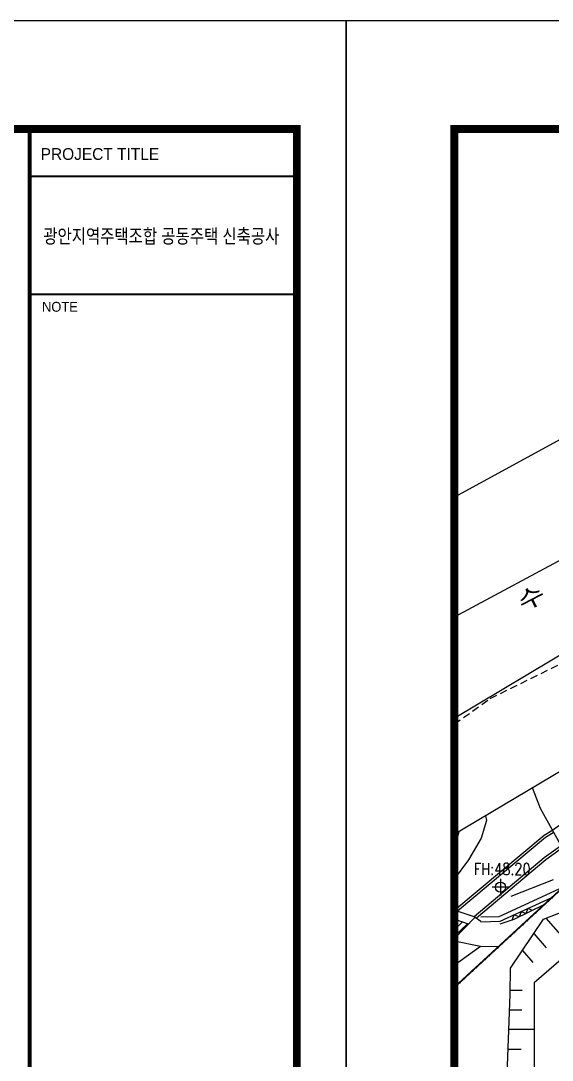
# Model space of a CAD drawing. Header units: millimetres. Extents: x 1145859089 to 1147511753, y -1047484727 to -1047247487.
# Drawn here: x 1146156574 to 1146210575, y -1047353084 to -1047247487 of the extents above; entities that cross this region are included whole.
import ezdxf
from ezdxf.enums import TextEntityAlignment as Align
from ezdxf.xclip import XClip

# ---------------------------------------------------------------- set-up
doc = ezdxf.new("R2010")
doc.units = ezdxf.units.MM
doc.header["$LTSCALE"] = 100
doc.header["$MEASUREMENT"] = 0
doc.header["$XCLIPFRAME"] = 2
doc.linetypes.add('단지배치도$0$HID', pattern=[2.3, 1.5, -0.8])
doc.linetypes.add('단지배치도$0$PHANTOM', pattern=[2.5, 1.25, -0.25, 0.25, -0.25, 0.25, -0.25])
doc.layers.get('0').update_dxf_attribs({"linetype": 'CONTINUOUS'})
doc.layers.get('Defpoints').update_dxf_attribs({"linetype": 'CONTINUOUS'})
for name, color, linetype in [('SHEET', 7, 'CONTINUOUS'), ('SHEET$0$BDR', 4, 'CONTINUOUS'), ('SHEET$0$sheet', 3, 'CONTINUOUS'), ('SHEET$0$TEXT2-제목', 2, 'CONTINUOUS'), ('XREF', 135, 'CONTINUOUS'), ('단지배치도$0$S240910', 33, 'CONTINUOUS'), ('단지배치도$0$W240910', 135, 'CONTINUOUS')]:
    doc.layers.add(name, color=color, linetype=linetype)
doc.styles.add('SHEET$0$HGTXT', font='Expo M.ttf', dxfattribs={"width": 0.8})
doc.styles.add('SHEET$0$HY울릉도M', font='h2wulm.TTF')
doc.styles.add('단지배치도$0$WS1', font='romans.shx', dxfattribs={"width": 0.8, "bigfont": 'whgtxt.shx'})

# ---------------------------------------------------------------- blocks, each defined once
blk = doc.blocks.new('SHEET$0$zw$653F')
at = {"layer": 'Defpoints', "color": 0}
blk.add_lwpolyline([(826.33, 0), (0, 0), (0, -593.1), (826.33, -593.1)], close=True, dxfattribs=at)
at = {"layer": 'SHEET$0$sheet', "const_width": 2}
blk.add_lwpolyline([(27.5, -27.5), (813.83, -27.5), (813.83, -579), (27.5, -579)], close=True, dxfattribs=at)
at = {"layer": 'SHEET$0$sheet'}
for points, const_width in [([(746, -27.5), (746, -578.5)], 1), ([(746, -39.5), (813.83, -39.5)], 0.5), ([(746, -69.5), (813.83, -69.5)], 0.5)]:
    blk.add_lwpolyline(points, dxfattribs=dict(at, const_width=const_width))
at = {"layer": 'SHEET$0$sheet', "style": 'SHEET$0$HY울릉도M', "width": 1}
for s, height, p in [('PROJECT TITLE', 3, (748.77, -35.34)), ('NOTE', 2.5, (749.11, -73.9))]:
    blk.add_text(s, height=height, dxfattribs=at).set_placement(p)
at = {"layer": 'SHEET$0$TEXT2-제목', "color": 7, "style": 'SHEET$0$HGTXT', "width": 0.8}
blk.add_text('광안지역주택조합 공동주택 신축공사', height=3.6, dxfattribs=at).set_placement((749.43, -56.5))
blk = doc.blocks.new('SHEET$0$미소건축시트')
blk.add_blockref('SHEET$0$zw$653F', (0, 593.1))
blk = doc.blocks.new('SHEET')
at = {"layer": 'SHEET$0$BDR', "xscale": 100, "yscale": 100, "zscale": 100}
blk.add_blockref('SHEET$0$미소건축시트', (1200122, -1758265), dxfattribs=at)
blk = doc.blocks.new('단지배치도$0$zw$9902')
at = {"layer": '단지배치도$0$W240910'}
for p, q in [((-109982, 52673), (-47000, 86963)), ((-41878, 77416), (-109982, 40669)), ((-109982, 28005), (-38079, 70944)), ((-33395, 61880), (-109982, 16226)), ((-59275, 43849), (-60113, 45953)), ((-55588, 37158), (-59275, 43849)), ((-55060, 43785), (-58136, 41598)), ((-64761, 42628), (-65321, 40858)), ((-64881, 43111), (-64761, 42628)), ((-54105, 42316), (-58918, 38842)), ((-67580, 41502), (-67743, 40866)), ((-58136, 41598), (-58912, 41122)), ((-57998, 41390), (-58765, 40919)), ((-53968, 42107), (-58764, 38645)), ((-67743, 40866), (-68951, 38614)), ((-58912, 41122), (-67983, 33519)), ((-58765, 40919), (-67707, 33424)), ((-65321, 40858), (-66614, 38639)), ((-66614, 38639), (-69891, 34175)), ((-58918, 38842), (-66044, 32851)), ((-58764, 38645), (-65803, 32727)), ((-54980, 37757), (-70427, 23535)), ((-63496, 32900), (-56950, 35905)), ((-63360, 36728), (-63360, 35013)), ((-62285, 34935), (-57981, 36631)), ((-48441, 36190), (-59921, 26133)), ((-62503, 35871), (-64217, 35871)), ((-58972, 32628), (-52535, 35143)), ((-65918, 32808), (-69891, 34175)), ((-63380, 32403), (-58142, 34808)), ((-58899, 34111), (-62010, 32577)), ((-66606, 32102), (-70609, 33479)), ((-68214, 30455), (-65918, 32808)), ((-65918, 32808), (-65346, 32405)), ((-65358, 32850), (-63496, 32900)), ((-61989, 33041), (-62195, 32486)), ((-61463, 32846), (-61989, 33041)), ((-61268, 33372), (-61463, 32846)), ((-60771, 33188), (-61268, 33372)), ((-60586, 33685), (-60771, 33188)), ((-60116, 33511), (-60586, 33685)), ((-67715, 32483), (-69367, 30884)), ((-67242, 32321), (-68904, 30712)), ((-66712, 32138), (-68385, 30518)), ((-65345, 32350), (-63380, 32403)), ((-62010, 32577), (-63405, 32106)), ((-62341, 27646), (-58972, 32628)), ((-55963, 29601), (-58706, 32732)), ((-59975, 31145), (-58721, 29714)), ((-75928, 22237), (-65395, 29884)), ((-68214, 30455), (-65395, 29884)), ((-65395, 29884), (-63548, 29832)), ((-61133, 29432), (-60052, 28198)), ((-62371, 24999), (-62341, 27646)), ((-62366, 25395), (-61144, 25395)), ((-59921, 26133), (-59919, 3817)), ((-62740, 15499), (-62371, 24999)), ((-62433, 23395), (-61177, 23395)), ((-59921, 21395), (-62511, 21395)), ((-62589, 19395), (-61255, 19395))]:
    blk.add_line(p, q, dxfattribs=at)
at = {"layer": '단지배치도$0$W240910', "linetype": '단지배치도$0$HID', "ltscale": 5}
for p, q in [((-64401, 55040), (-52052, 61086)), ((-81071, 43059), (-64401, 55040))]:
    blk.add_line(p, q, dxfattribs=at)
at = {"layer": '단지배치도$0$W240910', "linetype": '단지배치도$0$PHANTOM'}
blk.add_line((-54933, 37722), (-70386, 23496), dxfattribs=at)
at = {"layer": '단지배치도$0$W240910'}
blk.add_circle((-63360, 35871), 514, dxfattribs=at)
at = {"layer": '단지배치도$0$S240910', "style": '단지배치도$0$WS1', "width": 1.393036}
blk.add_text('수     영     터     널', height=2000, rotation=27.49123, dxfattribs=at).set_placement((-60972, 63690), (-25187, 82311), align=Align.FIT)
at = {"layer": '단지배치도$0$S240910', "style": '단지배치도$0$WS1', "width": 0.8}
blk.add_text('FH:48.20', height=1200, dxfattribs=at).set_placement((-66059, 37110))
blk = doc.blocks.new('단지배치도')
blk.add_blockref('단지배치도$0$zw$9902', (141034, 142437))

msp = doc.modelspace()

# ---------------------------------------------------------------- block references
at = {"layer": 'SHEET', "linetype": 'Continuous', "ltscale": 2, "xscale": 4, "yscale": 4, "zscale": 4}
for p in [(1141058600.584654, -1040451665.300647), (1141389133.38496, -1040451665.300647)]:
    msp.add_blockref('SHEET', p, dxfattribs=at)
at = {"layer": 'XREF'}
ref = msp.add_blockref('단지배치도', (1146127639.433663, -1047513806.462535), dxfattribs=at)
XClip(ref).set_block_clipping_path([(72982.4064819524, 34919.7593965298), (360382.4067475507, 255319.7593436697)])

doc.saveas('drawing.dxf')
